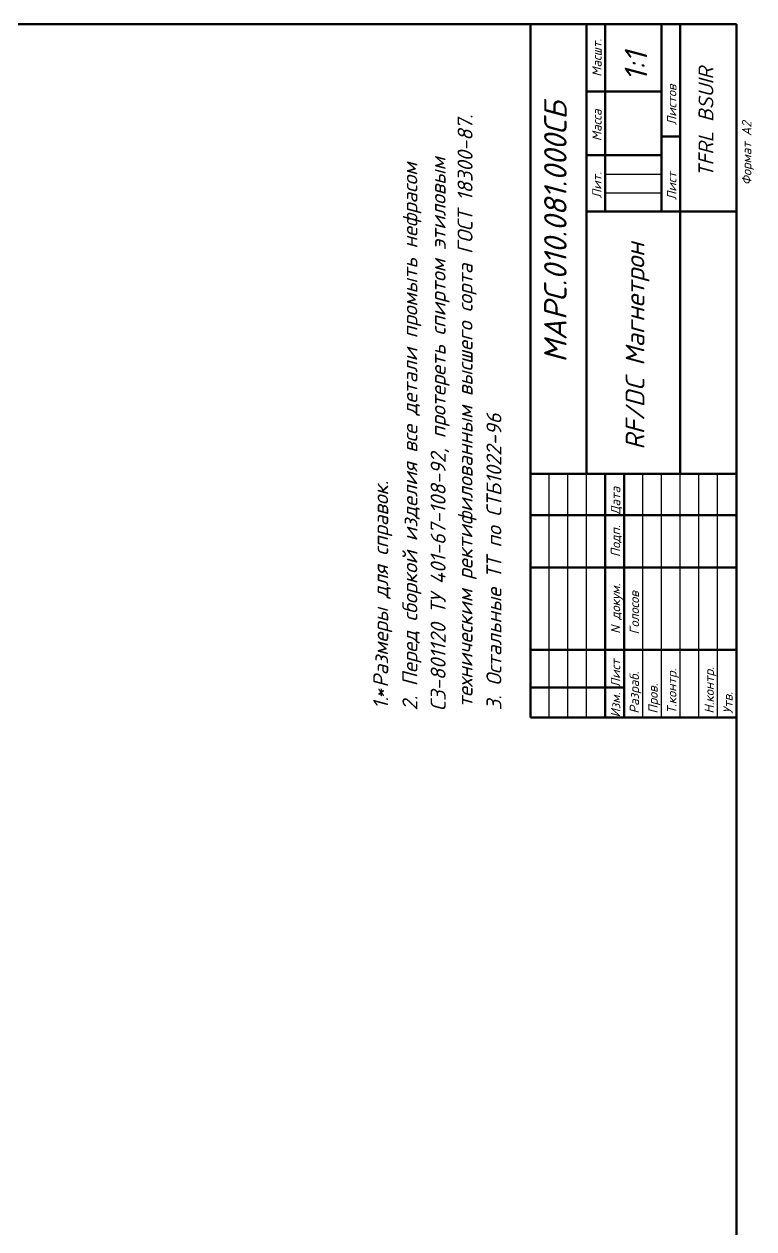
# Model space of a CAD drawing. Header units: millimetres. Extents: x -5427 to 3670, y -5891 to 948.
# Drawn here: x -5202.3 to -5007.4, y 32 to 353.5 of the extents above; entities that cross this region are included whole.
import ezdxf
from ezdxf.enums import TextEntityAlignment as Align

# ---------------------------------------------------------------- set-up
doc = ezdxf.new("R2010")
doc.units = ezdxf.units.MM
doc.header["$MEASUREMENT"] = 0
doc.layers.add('Толстые', color=7, linetype='Continuous', lineweight=50)
doc.layers.add('Тонкие', color=140, linetype='Continuous', lineweight=25)
doc.styles.get("Standard").update_dxf_attribs({"font": 'isocpeui.ttf'})
doc.styles.add('TXT', font='isocpeui.ttf')

msp = doc.modelspace()

# ---------------------------------------------------------------- linework, layer by layer
at = {"layer": 'Толстые'}
msp.add_line((-5067.118, 168.486), (-5067.118, 353.486), dxfattribs=at)
for points in [[(-5012.118, 353.486), (-5422.118, 353.486)], [(-5052.118, 233.486), (-5052.118, 353.486), (-5052.118, 353.486)], [(-5047.118, 303.486), (-5047.118, 353.486)], [(-5032.118, 303.486), (-5032.118, 353.486)], [(-5027.118, 233.486), (-5027.118, 353.486)], [(-5012.118, -227.514), (-5012.118, -215.514), (-5012.118, 353.486)], [(-5052.118, 335.486), (-5032.118, 335.486)], [(-5032.118, 323.486), (-5027.118, 323.486)], [(-5052.118, 318.486), (-5033.118, 318.486), (-5032.118, 318.486)], [(-5012.118, 303.486), (-5052.118, 303.486)], [(-5012.118, 233.486), (-5067.118, 233.486)], [(-5047.118, 168.486), (-5047.118, 233.486)], [(-5042.118, 168.486), (-5042.118, 233.486)], [(-5067.118, 222.486), (-5012.118, 222.486)], [(-5067.118, 208.486), (-5012.118, 208.486)], [(-5067.118, 186.486), (-5012.118, 186.486)], [(-5067.118, 176.486), (-5042.118, 176.486)], [(-5067.118, 168.486), (-5012.118, 168.486)]]:
    msp.add_lwpolyline(points, dxfattribs=at)
at = {"layer": 'Тонкие'}
for p, q in [((-5047.118, 313.486), (-5032.118, 313.486)), ((-5047.118, 308.486), (-5032.118, 308.486)), ((-5062.118, 168.486), (-5062.118, 233.486)), ((-5057.118, 168.486), (-5057.118, 233.486)), ((-5052.118, 168.486), (-5052.118, 233.486)), ((-5037.118, 168.486), (-5037.118, 233.486)), ((-5032.118, 168.486), (-5032.118, 233.486)), ((-5027.118, 168.486), (-5027.118, 233.486)), ((-5022.118, 168.486), (-5022.118, 233.486)), ((-5017.118, 168.486), (-5017.118, 233.486))]:
    msp.add_line(p, q, dxfattribs=at)

# ---------------------------------------------------------------- texts
for s, p in [('Масшт.', (-5048.118, 344.486)), ('Масса', (-5048.118, 326.486)), ('Лит.', (-5048.118, 310.486)), ('Подп.', (-5043.118, 215.486)), ('N докум.', (-5043.118, 197.486))]:
    msp.add_text(s, height=2.5, rotation=90, dxfattribs=at).set_placement(p, align=Align.CENTER)
for s, height, p in [('1:1', 6, (-5035.92, 338.165)), ('TFRL BSUIR', 4, (-5018.233, 312.6)), ('Листов', 2.5, (-5028.118, 326.486)), ('МАРС.010.081.000СБ', 6, (-5057.443, 263.179)), ('техническим ректифилованным высшего сорта ГОСТ 18300-87.', 4, (-5082.543, 171.128)), ('Формат A2', 2.5, (-5008.118, 310.486)), ('С3-801120 ТУ 401-67-108-92, протереть спиртом этиловым', 4, (-5089.738, 170.164)), ('2. Перед сборкой изделия все детали промыть нефрасом', 4, (-5097.274, 170.325)), ('Лист', 2.5, (-5028.118, 306.486)), ('3. Остальные ТТ по СТБ1022-96', 4, (-5074.834, 170.369)), ('1. Размеры для справок.', 4, (-5105.063, 170.708)), ('Дата', 2.5, (-5043.118, 222.486)), ('Голосов', 2.5, (-5038.118, 190.615)), ('Лист', 2.5, (-5043.118, 176.486)), ('Разраб.', 2.5, (-5038.118, 169.486)), ('Т.контр.', 2.5, (-5028.118, 169.486)), ('Н.контр.', 2.5, (-5018.118, 169.486)), ('Пров.', 2.5, (-5033.118, 169.486)), ('*', 4, (-5105.369, 173.395)), ('Изм.', 2.5, (-5043.118, 168.486)), ('Утв.', 2.5, (-5013.118, 169.486))]:
    msp.add_text(s, height=height, rotation=90, dxfattribs=at).set_placement(p)
at = {"layer": 'Тонкие', "style": 'TXT'}
msp.add_text('RF/DC Магнетрон', height=5, rotation=90, dxfattribs=at).set_placement((-5036.669, 239.905))

doc.saveas('drawing.dxf')
